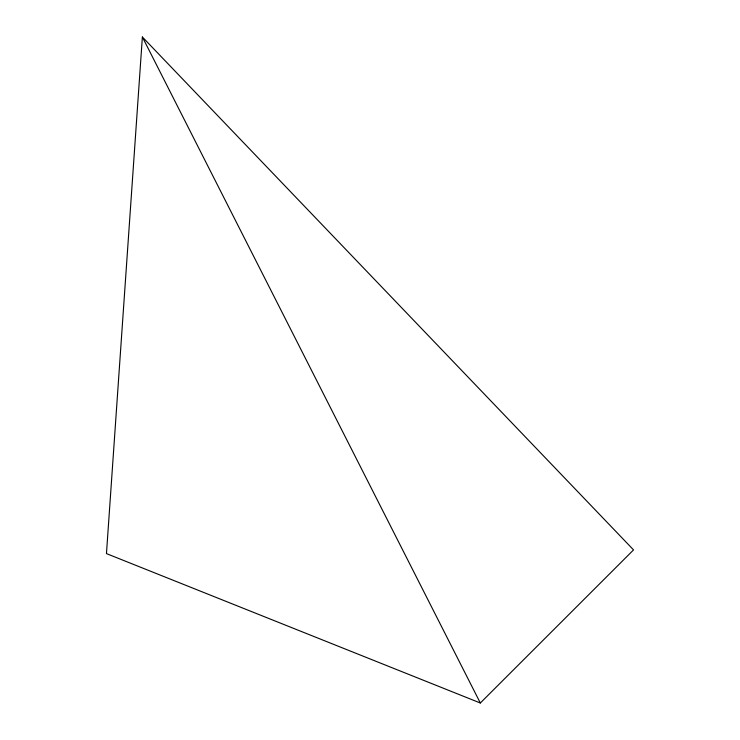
<?xml version="1.0" encoding="UTF-8"?>
<svg xmlns="http://www.w3.org/2000/svg" width="740" height="740" viewBox="0 0 740 740"><rect width="100%" height="100%" fill="white"/><g stroke="black" fill="none" stroke-linecap="round" stroke-linejoin="round"><path stroke-width="1.11" d="M142.376 37L106.458 553.603L480.325 703L633.542 549.913L142.376 37L480.325 703"/></g></svg>
